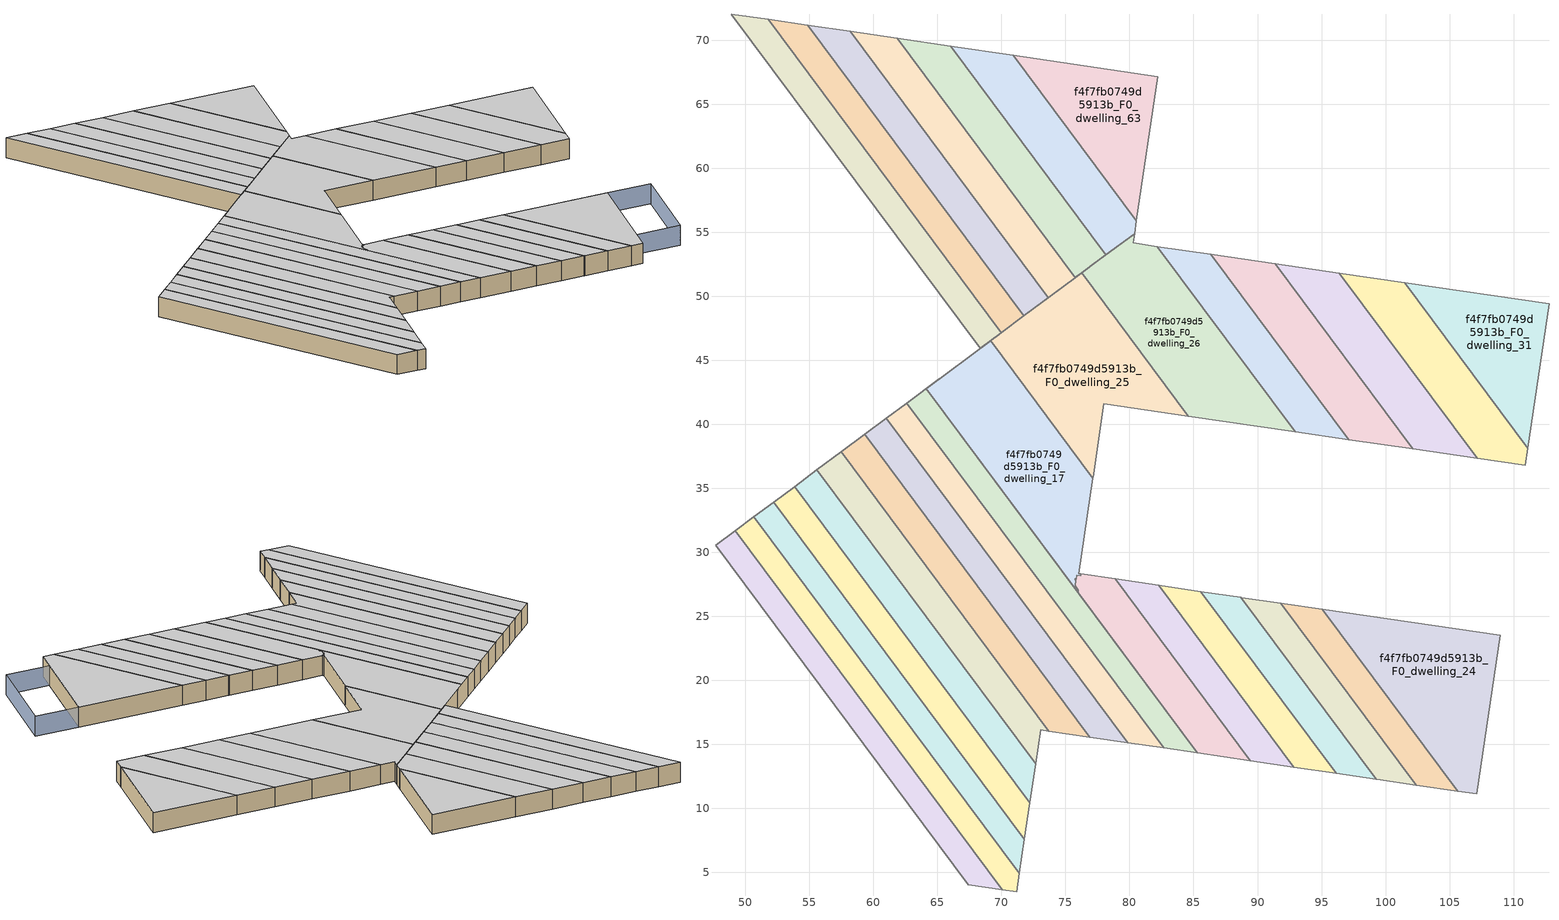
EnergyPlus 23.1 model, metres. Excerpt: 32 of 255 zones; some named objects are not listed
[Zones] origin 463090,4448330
f4f7fb0749d5913b_F0_dwelling_10
 floor ground (EU_floor_Construction): 53.84,35.13 72.22,10.44 71.79,7.59 52.21,33.91 z0
 wall to f4f7fb0749d5913b_F0_dwelling_11 (EU_wall_Construction): 72.22,10.44 53.84,35.13 z0:3
 wall adiabatic (EU_wall_Construction): 71.79,7.59 72.22,10.44 / 53.84,35.13 52.21,33.91 z0:3
 wall to f4f7fb0749d5913b_F0_dwelling_9 (EU_wall_Construction): 52.21,33.91 71.79,7.59 z0:3
 ceiling to f4f7fb0749d5913b_F1_dwelling_10 (EU_floor_Construction): 71.79,7.59 72.22,10.44 53.84,35.13 52.21,33.91 z3
f4f7fb0749d5913b_F0_dwelling_11
 floor ground (EU_floor_Construction): 55.59,36.43 72.66,13.49 72.22,10.44 53.84,35.13 z0
 wall to f4f7fb0749d5913b_F0_dwelling_12 (EU_wall_Construction): 72.66,13.49 55.59,36.43 z0:3
 wall adiabatic (EU_wall_Construction): 72.22,10.44 72.66,13.49 / 55.59,36.43 53.84,35.13 z0:3
 ceiling to f4f7fb0749d5913b_F1_dwelling_11 (EU_floor_Construction): 72.22,10.44 72.66,13.49 55.59,36.43 53.84,35.13 z3
f4f7fb0749d5913b_F0_dwelling_12
 floor ground (EU_floor_Construction): 57.48,37.84 73.71,16.02 73.05,16.12 72.66,13.49 55.59,36.43 z0
 wall adiabatic (EU_wall_Construction): 57.48,37.84 55.59,36.43 / 72.66,13.49 73.05,16.12 73.71,16.02 z0:3
 wall to f4f7fb0749d5913b_F0_dwelling_13 (EU_wall_Construction): 73.71,16.02 57.48,37.84 z0:3
 ceiling to f4f7fb0749d5913b_F1_dwelling_12 (EU_floor_Construction): 72.66,13.49 73.05,16.12 73.71,16.02 57.48,37.84 55.59,36.43 z3
f4f7fb0749d5913b_F0_dwelling_13
 floor ground (EU_floor_Construction): 59.31,39.2 76.91,15.55 73.71,16.02 57.48,37.84 z0
 wall to f4f7fb0749d5913b_F0_dwelling_14 (EU_wall_Construction): 76.91,15.55 59.31,39.2 z0:3
 wall adiabatic (EU_wall_Construction): 73.71,16.02 76.91,15.55 / 59.31,39.2 57.48,37.84 z0:3
 ceiling to f4f7fb0749d5913b_F1_dwelling_13 (EU_floor_Construction): 76.91,15.55 59.31,39.2 57.48,37.84 73.71,16.02 z3
f4f7fb0749d5913b_F0_dwelling_14
 floor ground (EU_floor_Construction): 61.01,40.47 79.88,15.12 76.91,15.55 59.31,39.2 z0
 wall to f4f7fb0749d5913b_F0_dwelling_15 (EU_wall_Construction): 79.88,15.12 61.01,40.47 z0:3
 wall adiabatic (EU_wall_Construction): 76.91,15.55 79.88,15.12 / 61.01,40.47 59.31,39.2 z0:3
 ceiling to f4f7fb0749d5913b_F1_dwelling_14 (EU_floor_Construction): 79.88,15.12 61.01,40.47 59.31,39.2 76.91,15.55 z3
f4f7fb0749d5913b_F0_dwelling_15
 floor ground (EU_floor_Construction): 62.61,41.65 82.66,14.71 79.88,15.12 61.01,40.47 z0
 wall to f4f7fb0749d5913b_F0_dwelling_16 (EU_wall_Construction): 82.66,14.71 62.61,41.65 z0:3
 wall adiabatic (EU_wall_Construction): 79.88,15.12 82.66,14.71 / 62.61,41.65 61.01,40.47 z0:3
 ceiling to f4f7fb0749d5913b_F1_dwelling_15 (EU_floor_Construction): 82.66,14.71 62.61,41.65 61.01,40.47 79.88,15.12 z3
f4f7fb0749d5913b_F0_dwelling_16
 floor ground (EU_floor_Construction): 65.14,43.54 64.11,42.77 85.28,14.33 82.66,14.71 62.61,41.65 z0
 wall adiabatic (EU_wall_Construction): 82.66,14.71 85.28,14.33 64.11,42.77 65.14,43.54 62.61,41.65 z0:3
 ceiling to f4f7fb0749d5913b_F1_dwelling_16 (EU_floor_Construction): 85.28,14.33 64.11,42.77 65.14,43.54 62.61,41.65 82.66,14.71 z3
f4f7fb0749d5913b_F0_dwelling_17
 floor ground (EU_floor_Construction): 69.15,46.53 77.15,35.79 76.05,28.33 76.2,28.3 76.18,28.16 75.88,28.2 75.84,27.9 75.73,27.92 75.82,27.8 75.76,27.38 76.01,27.04 75.98,26.83 64.11,42.77 z0
 wall to f4f7fb0749d5913b_F0_dwelling_25 (EU_wall_Construction): 77.15,35.79 69.15,46.53 z0:3
 wall adiabatic (EU_wall_Construction): 76.2,28.3 76.05,28.33 77.15,35.79 / 75.76,27.38 75.82,27.8 75.73,27.92 / 69.15,46.53 64.11,42.77 75.98,26.83 z0:3
 wall to f4f7fb0749d5913b_F0_dwelling_18 (EU_wall_Construction): 75.73,27.92 75.84,27.9 75.88,28.2 76.18,28.16 76.2,28.3 / 75.98,26.83 76.01,27.04 75.76,27.38 z0:3
 ceiling to f4f7fb0749d5913b_F1_dwelling_17 (EU_floor_Construction): 76.01,27.04 75.76,27.38 75.82,27.8 75.73,27.92 75.84,27.9 75.88,28.2 76.18,28.16 76.2,28.3 76.05,28.33 77.15,35.79 69.15,46.53 64.11,42.77 75.98,26.83 z3
f4f7fb0749d5913b_F0_dwelling_18
 floor ground (EU_floor_Construction): 78.88,27.91 89.44,13.72 85.28,14.33 75.98,26.83 76.01,27.04 75.76,27.38 75.82,27.79 75.73,27.92 75.84,27.9 75.88,28.2 76.18,28.16 76.2,28.3 z0
 wall adiabatic (EU_wall_Construction): 75.98,26.83 85.28,14.33 89.44,13.72 / 75.73,27.92 75.82,27.79 75.76,27.38 / 78.88,27.91 76.2,28.3 z0:3
 wall to f4f7fb0749d5913b_F0_dwelling_19 (EU_wall_Construction): 89.44,13.72 78.88,27.91 z0:3
 ceiling to f4f7fb0749d5913b_F1_dwelling_18 (EU_floor_Construction): 89.44,13.72 78.88,27.91 76.2,28.3 76.18,28.16 75.88,28.2 75.84,27.9 75.73,27.92 75.82,27.79 75.76,27.38 76.01,27.04 75.98,26.83 85.28,14.33 z3
f4f7fb0749d5913b_F0_dwelling_19
 floor ground (EU_floor_Construction): 82.28,27.41 92.84,13.22 89.44,13.72 78.88,27.91 z0
 wall adiabatic (EU_wall_Construction): 82.28,27.41 78.88,27.91 / 89.44,13.72 92.84,13.22 z0:3
 wall to f4f7fb0749d5913b_F0_dwelling_20 (EU_wall_Construction): 92.84,13.22 82.28,27.41 z0:3
 ceiling to f4f7fb0749d5913b_F1_dwelling_19 (EU_floor_Construction): 92.84,13.22 82.28,27.41 78.88,27.91 89.44,13.72 z3
f4f7fb0749d5913b_F0_dwelling_20
 floor ground (EU_floor_Construction): 85.58,26.93 96.15,12.74 92.84,13.22 82.28,27.41 z0
 wall adiabatic (EU_wall_Construction): 85.58,26.93 82.28,27.41 / 92.84,13.22 96.15,12.74 z0:3
 wall to f4f7fb0749d5913b_F0_dwelling_21 (EU_wall_Construction): 96.15,12.74 85.58,26.93 z0:3
 ceiling to f4f7fb0749d5913b_F1_dwelling_20 (EU_floor_Construction): 96.15,12.74 85.58,26.93 82.28,27.41 92.84,13.22 z3
f4f7fb0749d5913b_F0_dwelling_21
 floor ground (EU_floor_Construction): 88.69,26.47 99.26,12.28 96.15,12.74 85.58,26.93 z0
 wall adiabatic (EU_wall_Construction): 88.69,26.47 85.58,26.93 / 96.15,12.74 99.26,12.28 z0:3
 wall to f4f7fb0749d5913b_F0_dwelling_22 (EU_wall_Construction): 99.26,12.28 88.69,26.47 z0:3
 ceiling to f4f7fb0749d5913b_F1_dwelling_21 (EU_floor_Construction): 99.26,12.28 88.69,26.47 85.58,26.93 96.15,12.74 z3
f4f7fb0749d5913b_F0_dwelling_22
 floor ground (EU_floor_Construction): 91.82,26.02 102.38,11.82 99.33,12.27 99.26,12.28 88.69,26.47 88.76,26.46 z0
 wall adiabatic (EU_wall_Construction): 91.82,26.02 88.76,26.46 88.69,26.47 / 99.26,12.28 99.33,12.27 102.38,11.82 z0:3
 wall to f4f7fb0749d5913b_F0_dwelling_23 (EU_wall_Construction): 102.38,11.82 91.82,26.02 z0:3
 ceiling to f4f7fb0749d5913b_F1_dwelling_22 (EU_floor_Construction): 102.38,11.82 91.82,26.02 88.76,26.46 88.69,26.47 99.26,12.28 99.33,12.27 z3
f4f7fb0749d5913b_F0_dwelling_23
 floor ground (EU_floor_Construction): 95.05,25.54 105.62,11.34 102.38,11.82 91.82,26.02 z0
 wall adiabatic (EU_wall_Construction): 95.05,25.54 91.82,26.02 / 102.38,11.82 105.62,11.34 z0:3
 wall to f4f7fb0749d5913b_F0_dwelling_24 (EU_wall_Construction): 105.62,11.34 95.05,25.54 z0:3
 ceiling to f4f7fb0749d5913b_F1_dwelling_23 (EU_floor_Construction): 105.62,11.34 95.05,25.54 91.82,26.02 102.38,11.82 z3
f4f7fb0749d5913b_F0_dwelling_24
 floor ground (EU_floor_Construction): 108.95,23.5 107.11,11.13 105.62,11.34 95.05,25.54 z0
 wall adiabatic (EU_wall_Construction): 105.62,11.34 107.11,11.13 108.95,23.5 95.05,25.54 z0:3
 ceiling to f4f7fb0749d5913b_F1_dwelling_24 (EU_floor_Construction): 107.11,11.13 108.95,23.5 95.05,25.54 105.62,11.34 z3
f4f7fb0749d5913b_F0_dwelling_25
 floor ground (EU_floor_Construction): 76.26,51.82 84.57,40.64 78,41.6 77.16,35.86 77.15,35.79 69.15,46.53 69.19,46.56 69.79,47 69.98,47.15 71.75,48.46 71.76,48.47 75.78,51.46 75.89,51.54 z0
 wall adiabatic (EU_wall_Construction): 69.98,47.15 69.79,47 69.19,46.56 69.15,46.53 / 76.26,51.82 75.89,51.54 75.78,51.46 71.76,48.47 71.75,48.46 / 77.15,35.79 77.16,35.86 78,41.6 84.57,40.64 z0:3
 wall to f4f7fb0749d5913b_F0_dwelling_58 (EU_wall_Construction): 71.75,48.46 69.98,47.15 z0:3
 wall to f4f7fb0749d5913b_F0_dwelling_26 (EU_wall_Construction): 84.57,40.64 76.26,51.82 z0:3
 ceiling to f4f7fb0749d5913b_F1_dwelling_25 (EU_floor_Construction): 84.57,40.64 76.26,51.82 75.89,51.54 75.78,51.46 71.76,48.47 71.75,48.46 69.98,47.15 69.79,47 69.19,46.56 69.15,46.53 77.15,35.79 77.16,35.86 78,41.6 z3
f4f7fb0749d5913b_F0_dwelling_26
 floor ground (EU_floor_Construction): 82.18,53.88 92.95,39.41 84.57,40.64 76.26,51.82 77.42,52.68 77.54,52.77 80.4,54.89 80.29,54.16 z0
 wall adiabatic (EU_wall_Construction): 82.18,53.88 80.29,54.16 80.4,54.89 77.54,52.77 77.42,52.68 76.26,51.82 / 84.57,40.64 92.95,39.41 z0:3
 wall to f4f7fb0749d5913b_F0_dwelling_27 (EU_wall_Construction): 92.95,39.41 82.18,53.88 z0:3
 ceiling to f4f7fb0749d5913b_F1_dwelling_26 (EU_floor_Construction): 92.95,39.41 82.18,53.88 80.29,54.16 80.4,54.89 77.54,52.77 77.42,52.68 76.26,51.82 84.57,40.64 z3
f4f7fb0749d5913b_F0_dwelling_27
 floor ground (EU_floor_Construction): 86.36,53.27 97.12,38.8 92.95,39.41 82.18,53.88 z0
 wall adiabatic (EU_wall_Construction): 86.36,53.27 82.18,53.88 / 92.95,39.41 97.12,38.8 z0:3
 wall to f4f7fb0749d5913b_F0_dwelling_28 (EU_wall_Construction): 97.12,38.8 86.36,53.27 z0:3
 ceiling to f4f7fb0749d5913b_F1_dwelling_27 (EU_floor_Construction): 97.12,38.8 86.36,53.27 82.18,53.88 92.95,39.41 z3
f4f7fb0749d5913b_F0_dwelling_28
 floor ground (EU_floor_Construction): 91.38,52.53 102.14,38.07 97.12,38.8 86.36,53.27 z0
 wall adiabatic (EU_wall_Construction): 91.38,52.53 86.36,53.27 / 97.12,38.8 102.14,38.07 z0:3
 wall to f4f7fb0749d5913b_F0_dwelling_29 (EU_wall_Construction): 102.14,38.07 91.38,52.53 z0:3
 ceiling to f4f7fb0749d5913b_F1_dwelling_28 (EU_floor_Construction): 102.14,38.07 91.38,52.53 86.36,53.27 97.12,38.8 z3
f4f7fb0749d5913b_F0_dwelling_29
 floor ground (EU_floor_Construction): 96.4,51.79 107.17,37.33 102.14,38.07 91.38,52.53 z0
 wall adiabatic (EU_wall_Construction): 96.4,51.79 91.38,52.53 / 102.14,38.07 107.17,37.33 z0:3
 wall to f4f7fb0749d5913b_F0_dwelling_30 (EU_wall_Construction): 107.17,37.33 96.4,51.79 z0:3
 ceiling to f4f7fb0749d5913b_F1_dwelling_29 (EU_floor_Construction): 107.17,37.33 96.4,51.79 91.38,52.53 102.14,38.07 z3
f4f7fb0749d5913b_F0_dwelling_30
 floor ground (EU_floor_Construction): 101.5,51.04 111.11,38.14 110.91,36.78 107.17,37.33 96.4,51.79 z0
 wall adiabatic (EU_wall_Construction): 107.17,37.33 110.91,36.78 111.11,38.14 101.5,51.04 96.4,51.79 z0:3
 ceiling to f4f7fb0749d5913b_F1_dwelling_30 (EU_floor_Construction): 110.91,36.78 111.11,38.14 101.5,51.04 96.4,51.79 107.17,37.33 z3
f4f7fb0749d5913b_F0_dwelling_31
 floor ground (EU_floor_Construction): 112.77,49.39 111.11,38.14 101.5,51.04 z0
 wall adiabatic (EU_wall_Construction): 112.77,49.39 101.5,51.04 111.11,38.14 112.77,49.39 z0:3
 ceiling to f4f7fb0749d5913b_F1_dwelling_31 (EU_floor_Construction): 111.11,38.14 112.77,49.39 101.5,51.04 z3
f4f7fb0749d5913b_F0_dwelling_57
 floor ground (EU_floor_Construction): 51.77,71.62 69.98,47.15 68.34,45.92 48.9,72.04 z0
 wall to f4f7fb0749d5913b_F0_dwelling_56 (EU_wall_Construction): 48.9,72.04 68.34,45.92 z0:3
 wall adiabatic (EU_wall_Construction): 51.77,71.62 48.9,72.04 / 68.34,45.92 69.98,47.15 z0:3
 wall to f4f7fb0749d5913b_F0_dwelling_58 (EU_wall_Construction): 69.98,47.15 51.77,71.62 z0:3
 ceiling to f4f7fb0749d5913b_F1_dwelling_57 (EU_floor_Construction): 69.98,47.15 51.77,71.62 48.9,72.04 68.34,45.92 z3
f4f7fb0749d5913b_F0_dwelling_58
 floor ground (EU_floor_Construction): 54.85,71.17 71.75,48.46 69.98,47.15 51.77,71.62 z0
 wall adiabatic (EU_wall_Construction): 54.85,71.17 51.77,71.62 z0:3
 wall to f4f7fb0749d5913b_F0_dwelling_59 (EU_wall_Construction): 71.75,48.46 54.85,71.17 z0:3
 ceiling to f4f7fb0749d5913b_F1_dwelling_58 (EU_floor_Construction): 71.75,48.46 54.85,71.17 51.77,71.62 69.98,47.15 z3
f4f7fb0749d5913b_F0_dwelling_59
 floor ground (EU_floor_Construction): 58.2,70.68 73.67,49.89 71.75,48.46 54.85,71.17 z0
 wall adiabatic (EU_wall_Construction): 58.2,70.68 54.85,71.17 / 71.75,48.46 73.67,49.89 z0:3
 wall to f4f7fb0749d5913b_F0_dwelling_60 (EU_wall_Construction): 73.67,49.89 58.2,70.68 z0:3
 ceiling to f4f7fb0749d5913b_F1_dwelling_59 (EU_floor_Construction): 73.67,49.89 58.2,70.68 54.85,71.17 71.75,48.46 z3
f4f7fb0749d5913b_F0_dwelling_60
 floor ground (EU_floor_Construction): 61.88,70.14 75.78,51.46 73.67,49.89 58.2,70.68 z0
 wall adiabatic (EU_wall_Construction): 61.88,70.14 58.2,70.68 / 73.67,49.89 75.78,51.46 z0:3
 wall to f4f7fb0749d5913b_F0_dwelling_61 (EU_wall_Construction): 75.78,51.46 61.88,70.14 z0:3
 ceiling to f4f7fb0749d5913b_F1_dwelling_60 (EU_floor_Construction): 75.78,51.46 61.88,70.14 58.2,70.68 73.67,49.89 z3
f4f7fb0749d5913b_F0_dwelling_61
 floor ground (EU_floor_Construction): 66.04,69.53 78.16,53.23 75.78,51.46 61.88,70.14 z0
 wall adiabatic (EU_wall_Construction): 66.04,69.53 61.88,70.14 / 75.78,51.46 78.16,53.23 z0:3
 wall to f4f7fb0749d5913b_F0_dwelling_62 (EU_wall_Construction): 78.16,53.23 66.04,69.53 z0:3
 ceiling to f4f7fb0749d5913b_F1_dwelling_61 (EU_floor_Construction): 78.16,53.23 66.04,69.53 61.88,70.14 75.78,51.46 z3
f4f7fb0749d5913b_F0_dwelling_62
 floor ground (EU_floor_Construction): 70.94,68.81 80.54,55.9 80.4,54.89 78.16,53.23 66.04,69.53 z0
 wall adiabatic (EU_wall_Construction): 78.16,53.23 80.4,54.89 80.54,55.9 / 70.94,68.81 66.04,69.53 z0:3
 wall to f4f7fb0749d5913b_F0_dwelling_63 (EU_wall_Construction): 80.54,55.9 70.94,68.81 z0:3
 ceiling to f4f7fb0749d5913b_F1_dwelling_62 (EU_floor_Construction): 80.4,54.89 80.54,55.9 70.94,68.81 66.04,69.53 78.16,53.23 z3
f4f7fb0749d5913b_F0_dwelling_63
 floor ground (EU_floor_Construction): 82.21,67.16 80.54,55.9 70.94,68.81 z0
 wall adiabatic (EU_wall_Construction): 80.54,55.9 82.21,67.16 70.94,68.81 z0:3
 ceiling to f4f7fb0749d5913b_F1_dwelling_63 (EU_floor_Construction): 80.54,55.9 82.21,67.16 70.94,68.81 z3
f4f7fb0749d5913b_F0_dwelling_7
 floor ground (EU_floor_Construction): 49.19,31.67 70.07,3.63 67.4,4.02 47.67,30.54 z0
 wall to f4f7fb0749d5913b_F0_dwelling_8 (EU_wall_Construction): 70.07,3.63 49.19,31.67 z0:3
 wall adiabatic (EU_wall_Construction): 67.4,4.02 70.07,3.63 / 49.19,31.67 47.67,30.54 z0:3
 wall to f4f7fb0749d5913b_F0_dwelling_6 (EU_wall_Construction): 47.67,30.54 67.4,4.02 z0:3
 ceiling to f4f7fb0749d5913b_F1_dwelling_7 (EU_floor_Construction): 70.07,3.63 49.19,31.67 47.67,30.54 67.4,4.02 z3
f4f7fb0749d5913b_F0_dwelling_8
 floor ground (EU_floor_Construction): 50.67,32.77 71.4,4.91 71.19,3.46 70.07,3.63 49.19,31.67 z0
 wall adiabatic (EU_wall_Construction): 50.67,32.77 49.19,31.67 / 70.07,3.63 71.19,3.46 71.4,4.91 z0:3
 wall to f4f7fb0749d5913b_F0_dwelling_9 (EU_wall_Construction): 71.4,4.91 50.67,32.77 z0:3
 ceiling to f4f7fb0749d5913b_F1_dwelling_8 (EU_floor_Construction): 71.19,3.46 71.4,4.91 50.67,32.77 49.19,31.67 70.07,3.63 z3
f4f7fb0749d5913b_F0_dwelling_9
 floor ground (EU_floor_Construction): 52.21,33.91 71.79,7.59 71.4,4.91 50.67,32.77 z0
 wall adiabatic (EU_wall_Construction): 71.4,4.91 71.79,7.59 / 52.21,33.91 50.67,32.77 z0:3
 ceiling to f4f7fb0749d5913b_F1_dwelling_9 (EU_floor_Construction): 71.4,4.91 71.79,7.59 52.21,33.91 50.67,32.77 z3
shading: 113.28,12.45 107.42,13.32 / 107.42,13.32 108.95,23.5 / 108.95,23.5 114.8,22.63 / 114.8,22.63 113.28,12.45 z0:3
[Building]
EU S2 Campaign: North Axis=0; Terrain=City; Solar Distribution=FullExterior
[Site:Location]
Yerevan-Zvartnots.Intl.AP: Latitude=40.15; Longitude=44.383; Time Zone=4; Elevation=854
[SizingPeriod:WeatherFileDays]
AnnualSizingPeriod: Begin Month=1; Begin Day of Month=1; End Month=12; End Day of Month=31; Day of Week for Start Day=Monday; Use Weather File Daylight Saving Period=No; Use Weather File Rain and Snow Indicators=No
[MATERIAL]
EU_InternalMass_Material: Roughness=MediumRough; Thickness=0.1; Conductivity=1; Density=1800; Specific Heat=900; Thermal Absorptance=0.9; Solar Absorptance=0.7; Visible Absorptance=0.7
[MATERIAL:NOMASS] Roughness=MediumRough; Thermal Absorptance=0.9; Solar Absorptance=0.7; Visible Absorptance=0.7
Name | Thermal Resistance
EU_wall_NoMass | 1.08488
EU_floor_NoMass | 0.493739
[CONSTRUCTION]
EU_wall_Construction: EU_wall_NoMass
EU_floor_Construction: EU_floor_NoMass
EU_InternalMass_Construction: EU_InternalMass_Material
[ZONE] Type=1; Multiplier=1; Ceiling Height=autocalculate; Floor Area=autocalculate; Part of Total Floor Area=Yes
Name | Volume
f4f7fb0749d5913b_F0_dwelling_10 | 194.274
f4f7fb0749d5913b_F0_dwelling_11 | 194.336
f4f7fb0749d5913b_F0_dwelling_12 | 194.263
f4f7fb0749d5913b_F0_dwelling_13 | 194.268
f4f7fb0749d5913b_F0_dwelling_14 | 194.368
f4f7fb0749d5913b_F0_dwelling_15 | 194.246
f4f7fb0749d5913b_F0_dwelling_16 | 194.322
f4f7fb0749d5913b_F0_dwelling_17 | 311.387
f4f7fb0749d5913b_F0_dwelling_18 | 155.235
f4f7fb0749d5913b_F0_dwelling_19 | 129.015
f4f7fb0749d5913b_F0_dwelling_20 | 125.403
f4f7fb0749d5913b_F0_dwelling_21 | 118.06
f4f7fb0749d5913b_F0_dwelling_22 | 118.56
f4f7fb0749d5913b_F0_dwelling_23 | 122.822
f4f7fb0749d5913b_F0_dwelling_24 | 291.869
f4f7fb0749d5913b_F0_dwelling_25 | 304.346
f4f7fb0749d5913b_F0_dwelling_26 | 299.48
f4f7fb0749d5913b_F0_dwelling_27 | 161.321
f4f7fb0749d5913b_F0_dwelling_28 | 193.961
f4f7fb0749d5913b_F0_dwelling_29 | 194.243
f4f7fb0749d5913b_F0_dwelling_30 | 194.324
f4f7fb0749d5913b_F0_dwelling_31 | 194.29
f4f7fb0749d5913b_F0_dwelling_57 | 194.307
f4f7fb0749d5913b_F0_dwelling_58 | 194.298
f4f7fb0749d5913b_F0_dwelling_59 | 194.244
f4f7fb0749d5913b_F0_dwelling_60 | 194.293
f4f7fb0749d5913b_F0_dwelling_61 | 194.303
f4f7fb0749d5913b_F0_dwelling_62 | 194.331
f4f7fb0749d5913b_F0_dwelling_63 | 194.28
f4f7fb0749d5913b_F0_dwelling_7 | 194.284
f4f7fb0749d5913b_F0_dwelling_8 | 194.315
f4f7fb0749d5913b_F0_dwelling_9 | 194.301
[INTERNALMASS] Construction=EU_InternalMass_Construction
Name | Zone or ZoneList | Surface Area
f4f7fb0749d5913b_F0_dwelling_7_EU_InternalMass | f4f7fb0749d5913b_F0_dwelling_7 | 64.7614
f4f7fb0749d5913b_F0_dwelling_8_EU_InternalMass | f4f7fb0749d5913b_F0_dwelling_8 | 64.7715
f4f7fb0749d5913b_F0_dwelling_9_EU_InternalMass | f4f7fb0749d5913b_F0_dwelling_9 | 64.767
f4f7fb0749d5913b_F0_dwelling_10_EU_InternalMass | f4f7fb0749d5913b_F0_dwelling_10 | 64.7581
f4f7fb0749d5913b_F0_dwelling_11_EU_InternalMass | f4f7fb0749d5913b_F0_dwelling_11 | 64.7788
f4f7fb0749d5913b_F0_dwelling_12_EU_InternalMass | f4f7fb0749d5913b_F0_dwelling_12 | 64.7541
f4f7fb0749d5913b_F0_dwelling_13_EU_InternalMass | f4f7fb0749d5913b_F0_dwelling_13 | 64.7559
f4f7fb0749d5913b_F0_dwelling_14_EU_InternalMass | f4f7fb0749d5913b_F0_dwelling_14 | 64.7895
f4f7fb0749d5913b_F0_dwelling_15_EU_InternalMass | f4f7fb0749d5913b_F0_dwelling_15 | 64.7487
f4f7fb0749d5913b_F0_dwelling_16_EU_InternalMass | f4f7fb0749d5913b_F0_dwelling_16 | 64.7751
f4f7fb0749d5913b_F0_dwelling_17_EU_InternalMass | f4f7fb0749d5913b_F0_dwelling_17 | 103.804
f4f7fb0749d5913b_F0_dwelling_18_EU_InternalMass | f4f7fb0749d5913b_F0_dwelling_18 | 51.749
f4f7fb0749d5913b_F0_dwelling_19_EU_InternalMass | f4f7fb0749d5913b_F0_dwelling_19 | 43.0078
f4f7fb0749d5913b_F0_dwelling_20_EU_InternalMass | f4f7fb0749d5913b_F0_dwelling_20 | 41.7954
f4f7fb0749d5913b_F0_dwelling_21_EU_InternalMass | f4f7fb0749d5913b_F0_dwelling_21 | 39.3567
f4f7fb0749d5913b_F0_dwelling_22_EU_InternalMass | f4f7fb0749d5913b_F0_dwelling_22 | 39.516
f4f7fb0749d5913b_F0_dwelling_23_EU_InternalMass | f4f7fb0749d5913b_F0_dwelling_23 | 40.9417
f4f7fb0749d5913b_F0_dwelling_24_EU_InternalMass | f4f7fb0749d5913b_F0_dwelling_24 | 97.2859
f4f7fb0749d5913b_F0_dwelling_25_EU_InternalMass | f4f7fb0749d5913b_F0_dwelling_25 | 101.443
f4f7fb0749d5913b_F0_dwelling_26_EU_InternalMass | f4f7fb0749d5913b_F0_dwelling_26 | 99.8286
f4f7fb0749d5913b_F0_dwelling_27_EU_InternalMass | f4f7fb0749d5913b_F0_dwelling_27 | 53.7737
f4f7fb0749d5913b_F0_dwelling_28_EU_InternalMass | f4f7fb0749d5913b_F0_dwelling_28 | 64.6536
f4f7fb0749d5913b_F0_dwelling_29_EU_InternalMass | f4f7fb0749d5913b_F0_dwelling_29 | 64.7475
f4f7fb0749d5913b_F0_dwelling_30_EU_InternalMass | f4f7fb0749d5913b_F0_dwelling_30 | 64.7748
f4f7fb0749d5913b_F0_dwelling_31_EU_InternalMass | f4f7fb0749d5913b_F0_dwelling_31 | 64.7633
f4f7fb0749d5913b_F0_dwelling_57_EU_InternalMass | f4f7fb0749d5913b_F0_dwelling_57 | 64.7691
f4f7fb0749d5913b_F0_dwelling_58_EU_InternalMass | f4f7fb0749d5913b_F0_dwelling_58 | 64.7659
f4f7fb0749d5913b_F0_dwelling_59_EU_InternalMass | f4f7fb0749d5913b_F0_dwelling_59 | 64.7479
f4f7fb0749d5913b_F0_dwelling_60_EU_InternalMass | f4f7fb0749d5913b_F0_dwelling_60 | 64.7647
f4f7fb0749d5913b_F0_dwelling_61_EU_InternalMass | f4f7fb0749d5913b_F0_dwelling_61 | 64.7676
f4f7fb0749d5913b_F0_dwelling_62_EU_InternalMass | f4f7fb0749d5913b_F0_dwelling_62 | 64.7771
f4f7fb0749d5913b_F0_dwelling_63_EU_InternalMass | f4f7fb0749d5913b_F0_dwelling_63 | 64.7601
[OTHEREQUIPMENT] Fuel Type=Electricity; Design Level Calculation Method=Watts/Area; Power per Zone Floor Area=1; Fraction Latent=0; Fraction Radiant=0; Fraction Lost=0; Carbon Dioxide Generation Rate=0; EndUse Subcategory=EU_Step8_InternalGains
Name | Zone or ZoneList or Space or SpaceList | Schedule
EU_Step8_InternalGain_f4f7fb0749d5913b_F0_dwelling_7_f000 | f4f7fb0749d5913b_F0_dwelling_7 | EU_Step8_GainSchedule_f4f7fb0749d5913b_F0_dwelling_7_f000
EU_Step8_InternalGain_f4f7fb0749d5913b_F0_dwelling_8_f000 | f4f7fb0749d5913b_F0_dwelling_8 | EU_Step8_GainSchedule_f4f7fb0749d5913b_F0_dwelling_8_f000
EU_Step8_InternalGain_f4f7fb0749d5913b_F0_dwelling_9_f000 | f4f7fb0749d5913b_F0_dwelling_9 | EU_Step8_GainSchedule_f4f7fb0749d5913b_F0_dwelling_9_f000
EU_Step8_InternalGain_f4f7fb0749d5913b_F0_dwelling_10_f000 | f4f7fb0749d5913b_F0_dwelling_10 | EU_Step8_GainSchedule_f4f7fb0749d5913b_F0_dwelling_10_f000
EU_Step8_InternalGain_f4f7fb0749d5913b_F0_dwelling_11_f000 | f4f7fb0749d5913b_F0_dwelling_11 | EU_Step8_GainSchedule_f4f7fb0749d5913b_F0_dwelling_11_f000
EU_Step8_InternalGain_f4f7fb0749d5913b_F0_dwelling_12_f000 | f4f7fb0749d5913b_F0_dwelling_12 | EU_Step8_GainSchedule_f4f7fb0749d5913b_F0_dwelling_12_f000
EU_Step8_InternalGain_f4f7fb0749d5913b_F0_dwelling_13_f000 | f4f7fb0749d5913b_F0_dwelling_13 | EU_Step8_GainSchedule_f4f7fb0749d5913b_F0_dwelling_13_f000
EU_Step8_InternalGain_f4f7fb0749d5913b_F0_dwelling_14_f000 | f4f7fb0749d5913b_F0_dwelling_14 | EU_Step8_GainSchedule_f4f7fb0749d5913b_F0_dwelling_14_f000
EU_Step8_InternalGain_f4f7fb0749d5913b_F0_dwelling_15_f000 | f4f7fb0749d5913b_F0_dwelling_15 | EU_Step8_GainSchedule_f4f7fb0749d5913b_F0_dwelling_15_f000
EU_Step8_InternalGain_f4f7fb0749d5913b_F0_dwelling_16_f000 | f4f7fb0749d5913b_F0_dwelling_16 | EU_Step8_GainSchedule_f4f7fb0749d5913b_F0_dwelling_16_f000
EU_Step8_InternalGain_f4f7fb0749d5913b_F0_dwelling_17_f000 | f4f7fb0749d5913b_F0_dwelling_17 | EU_Step8_GainSchedule_f4f7fb0749d5913b_F0_dwelling_17_f000
EU_Step8_InternalGain_f4f7fb0749d5913b_F0_dwelling_18_f000 | f4f7fb0749d5913b_F0_dwelling_18 | EU_Step8_GainSchedule_f4f7fb0749d5913b_F0_dwelling_18_f000
EU_Step8_InternalGain_f4f7fb0749d5913b_F0_dwelling_19_f000 | f4f7fb0749d5913b_F0_dwelling_19 | EU_Step8_GainSchedule_f4f7fb0749d5913b_F0_dwelling_19_f000
EU_Step8_InternalGain_f4f7fb0749d5913b_F0_dwelling_20_f000 | f4f7fb0749d5913b_F0_dwelling_20 | EU_Step8_GainSchedule_f4f7fb0749d5913b_F0_dwelling_20_f000
EU_Step8_InternalGain_f4f7fb0749d5913b_F0_dwelling_21_f000 | f4f7fb0749d5913b_F0_dwelling_21 | EU_Step8_GainSchedule_f4f7fb0749d5913b_F0_dwelling_21_f000
EU_Step8_InternalGain_f4f7fb0749d5913b_F0_dwelling_22_f000 | f4f7fb0749d5913b_F0_dwelling_22 | EU_Step8_GainSchedule_f4f7fb0749d5913b_F0_dwelling_22_f000
EU_Step8_InternalGain_f4f7fb0749d5913b_F0_dwelling_23_f000 | f4f7fb0749d5913b_F0_dwelling_23 | EU_Step8_GainSchedule_f4f7fb0749d5913b_F0_dwelling_23_f000
EU_Step8_InternalGain_f4f7fb0749d5913b_F0_dwelling_24_f000 | f4f7fb0749d5913b_F0_dwelling_24 | EU_Step8_GainSchedule_f4f7fb0749d5913b_F0_dwelling_24_f000
EU_Step8_InternalGain_f4f7fb0749d5913b_F0_dwelling_25_f000 | f4f7fb0749d5913b_F0_dwelling_25 | EU_Step8_GainSchedule_f4f7fb0749d5913b_F0_dwelling_25_f000
EU_Step8_InternalGain_f4f7fb0749d5913b_F0_dwelling_26_f000 | f4f7fb0749d5913b_F0_dwelling_26 | EU_Step8_GainSchedule_f4f7fb0749d5913b_F0_dwelling_26_f000
EU_Step8_InternalGain_f4f7fb0749d5913b_F0_dwelling_27_f000 | f4f7fb0749d5913b_F0_dwelling_27 | EU_Step8_GainSchedule_f4f7fb0749d5913b_F0_dwelling_27_f000
EU_Step8_InternalGain_f4f7fb0749d5913b_F0_dwelling_28_f000 | f4f7fb0749d5913b_F0_dwelling_28 | EU_Step8_GainSchedule_f4f7fb0749d5913b_F0_dwelling_28_f000
EU_Step8_InternalGain_f4f7fb0749d5913b_F0_dwelling_29_f000 | f4f7fb0749d5913b_F0_dwelling_29 | EU_Step8_GainSchedule_f4f7fb0749d5913b_F0_dwelling_29_f000
EU_Step8_InternalGain_f4f7fb0749d5913b_F0_dwelling_30_f000 | f4f7fb0749d5913b_F0_dwelling_30 | EU_Step8_GainSchedule_f4f7fb0749d5913b_F0_dwelling_30_f000
EU_Step8_InternalGain_f4f7fb0749d5913b_F0_dwelling_31_f000 | f4f7fb0749d5913b_F0_dwelling_31 | EU_Step8_GainSchedule_f4f7fb0749d5913b_F0_dwelling_31_f000
EU_Step8_InternalGain_f4f7fb0749d5913b_F0_dwelling_57_f000 | f4f7fb0749d5913b_F0_dwelling_57 | EU_Step8_GainSchedule_f4f7fb0749d5913b_F0_dwelling_57_f000
EU_Step8_InternalGain_f4f7fb0749d5913b_F0_dwelling_58_f000 | f4f7fb0749d5913b_F0_dwelling_58 | EU_Step8_GainSchedule_f4f7fb0749d5913b_F0_dwelling_58_f000
EU_Step8_InternalGain_f4f7fb0749d5913b_F0_dwelling_59_f000 | f4f7fb0749d5913b_F0_dwelling_59 | EU_Step8_GainSchedule_f4f7fb0749d5913b_F0_dwelling_59_f000
EU_Step8_InternalGain_f4f7fb0749d5913b_F0_dwelling_60_f000 | f4f7fb0749d5913b_F0_dwelling_60 | EU_Step8_GainSchedule_f4f7fb0749d5913b_F0_dwelling_60_f000
EU_Step8_InternalGain_f4f7fb0749d5913b_F0_dwelling_61_f000 | f4f7fb0749d5913b_F0_dwelling_61 | EU_Step8_GainSchedule_f4f7fb0749d5913b_F0_dwelling_61_f000
EU_Step8_InternalGain_f4f7fb0749d5913b_F0_dwelling_62_f000 | f4f7fb0749d5913b_F0_dwelling_62 | EU_Step8_GainSchedule_f4f7fb0749d5913b_F0_dwelling_62_f000
EU_Step8_InternalGain_f4f7fb0749d5913b_F0_dwelling_63_f000 | f4f7fb0749d5913b_F0_dwelling_63 | EU_Step8_GainSchedule_f4f7fb0749d5913b_F0_dwelling_63_f000
[ZONEVENTILATION:DESIGNFLOWRATE] Schedule=EU_AlwaysOn; Design Flow Rate Calculation Method=AirChanges/Hour; Air Changes per Hour=0.540096; Ventilation Type=Natural; Fan Pressure Rise=0; Fan Total Efficiency=1; Constant Term Coefficient=1; Temperature Term Coefficient=0; Velocity Term Coefficient=0; Velocity Squared Term Coefficient=0; Minimum Indoor Temperature=-100; Maximum Indoor Temperature=100; Delta Temperature=-100; Minimum Outdoor Temperature=-100; Maximum Outdoor Temperature=100; Maximum Wind Speed=40
Name | Zone or ZoneList or Space or SpaceList
EU_ConstantAir_f4f7fb0749d5913b_F0_dwelling_7 | f4f7fb0749d5913b_F0_dwelling_7
EU_ConstantAir_f4f7fb0749d5913b_F0_dwelling_8 | f4f7fb0749d5913b_F0_dwelling_8
EU_ConstantAir_f4f7fb0749d5913b_F0_dwelling_9 | f4f7fb0749d5913b_F0_dwelling_9
EU_ConstantAir_f4f7fb0749d5913b_F0_dwelling_10 | f4f7fb0749d5913b_F0_dwelling_10
EU_ConstantAir_f4f7fb0749d5913b_F0_dwelling_11 | f4f7fb0749d5913b_F0_dwelling_11
EU_ConstantAir_f4f7fb0749d5913b_F0_dwelling_12 | f4f7fb0749d5913b_F0_dwelling_12
EU_ConstantAir_f4f7fb0749d5913b_F0_dwelling_13 | f4f7fb0749d5913b_F0_dwelling_13
EU_ConstantAir_f4f7fb0749d5913b_F0_dwelling_14 | f4f7fb0749d5913b_F0_dwelling_14
EU_ConstantAir_f4f7fb0749d5913b_F0_dwelling_15 | f4f7fb0749d5913b_F0_dwelling_15
EU_ConstantAir_f4f7fb0749d5913b_F0_dwelling_16 | f4f7fb0749d5913b_F0_dwelling_16
EU_ConstantAir_f4f7fb0749d5913b_F0_dwelling_17 | f4f7fb0749d5913b_F0_dwelling_17
EU_ConstantAir_f4f7fb0749d5913b_F0_dwelling_18 | f4f7fb0749d5913b_F0_dwelling_18
EU_ConstantAir_f4f7fb0749d5913b_F0_dwelling_19 | f4f7fb0749d5913b_F0_dwelling_19
EU_ConstantAir_f4f7fb0749d5913b_F0_dwelling_20 | f4f7fb0749d5913b_F0_dwelling_20
EU_ConstantAir_f4f7fb0749d5913b_F0_dwelling_21 | f4f7fb0749d5913b_F0_dwelling_21
EU_ConstantAir_f4f7fb0749d5913b_F0_dwelling_22 | f4f7fb0749d5913b_F0_dwelling_22
EU_ConstantAir_f4f7fb0749d5913b_F0_dwelling_23 | f4f7fb0749d5913b_F0_dwelling_23
EU_ConstantAir_f4f7fb0749d5913b_F0_dwelling_24 | f4f7fb0749d5913b_F0_dwelling_24
EU_ConstantAir_f4f7fb0749d5913b_F0_dwelling_25 | f4f7fb0749d5913b_F0_dwelling_25
EU_ConstantAir_f4f7fb0749d5913b_F0_dwelling_26 | f4f7fb0749d5913b_F0_dwelling_26
EU_ConstantAir_f4f7fb0749d5913b_F0_dwelling_27 | f4f7fb0749d5913b_F0_dwelling_27
EU_ConstantAir_f4f7fb0749d5913b_F0_dwelling_28 | f4f7fb0749d5913b_F0_dwelling_28
EU_ConstantAir_f4f7fb0749d5913b_F0_dwelling_29 | f4f7fb0749d5913b_F0_dwelling_29
EU_ConstantAir_f4f7fb0749d5913b_F0_dwelling_30 | f4f7fb0749d5913b_F0_dwelling_30
EU_ConstantAir_f4f7fb0749d5913b_F0_dwelling_31 | f4f7fb0749d5913b_F0_dwelling_31
EU_ConstantAir_f4f7fb0749d5913b_F0_dwelling_57 | f4f7fb0749d5913b_F0_dwelling_57
EU_ConstantAir_f4f7fb0749d5913b_F0_dwelling_58 | f4f7fb0749d5913b_F0_dwelling_58
EU_ConstantAir_f4f7fb0749d5913b_F0_dwelling_59 | f4f7fb0749d5913b_F0_dwelling_59
EU_ConstantAir_f4f7fb0749d5913b_F0_dwelling_60 | f4f7fb0749d5913b_F0_dwelling_60
EU_ConstantAir_f4f7fb0749d5913b_F0_dwelling_61 | f4f7fb0749d5913b_F0_dwelling_61
EU_ConstantAir_f4f7fb0749d5913b_F0_dwelling_62 | f4f7fb0749d5913b_F0_dwelling_62
EU_ConstantAir_f4f7fb0749d5913b_F0_dwelling_63 | f4f7fb0749d5913b_F0_dwelling_63
[HVACTEMPLATE:THERMOSTAT] Constant Heating Setpoint=20; Constant Cooling Setpoint=50
EU_HeatOnly_f4f7fb0749d5913b_F1_dwelling_33; EU_HeatOnly_f4f7fb0749d5913b_F1_dwelling_34; EU_HeatOnly_f4f7fb0749d5913b_F1_dwelling_35; EU_HeatOnly_f4f7fb0749d5913b_F1_dwelling_36; EU_HeatOnly_f4f7fb0749d5913b_F1_dwelling_37; EU_HeatOnly_f4f7fb0749d5913b_F1_dwelling_38; EU_HeatOnly_f4f7fb0749d5913b_F1_dwelling_39; EU_HeatOnly_f4f7fb0749d5913b_F1_dwelling_40; EU_HeatOnly_f4f7fb0749d5913b_F1_dwelling_41; EU_HeatOnly_f4f7fb0749d5913b_F1_dwelling_42; EU_HeatOnly_f4f7fb0749d5913b_F1_dwelling_43; EU_HeatOnly_f4f7fb0749d5913b_F1_dwelling_44; EU_HeatOnly_f4f7fb0749d5913b_F1_dwelling_45; EU_HeatOnly_f4f7fb0749d5913b_F1_dwelling_46; EU_HeatOnly_f4f7fb0749d5913b_F1_dwelling_47; EU_HeatOnly_f4f7fb0749d5913b_F1_dwelling_48; EU_HeatOnly_f4f7fb0749d5913b_F1_dwelling_49; EU_HeatOnly_f4f7fb0749d5913b_F1_dwelling_50; EU_HeatOnly_f4f7fb0749d5913b_F1_dwelling_51; EU_HeatOnly_f4f7fb0749d5913b_F1_dwelling_52; EU_HeatOnly_f4f7fb0749d5913b_F1_dwelling_53; EU_HeatOnly_f4f7fb0749d5913b_F1_dwelling_54; EU_HeatOnly_f4f7fb0749d5913b_F1_dwelling_55; EU_HeatOnly_f4f7fb0749d5913b_F1_dwelling_56; EU_HeatOnly_f4f7fb0749d5913b_F1_dwelling_57; EU_HeatOnly_f4f7fb0749d5913b_F1_dwelling_58; EU_HeatOnly_f4f7fb0749d5913b_F1_dwelling_59; EU_HeatOnly_f4f7fb0749d5913b_F1_dwelling_60; EU_HeatOnly_f4f7fb0749d5913b_F1_dwelling_61; EU_HeatOnly_f4f7fb0749d5913b_F1_dwelling_62; EU_HeatOnly_f4f7fb0749d5913b_F1_dwelling_63; EU_HeatOnly_f4f7fb0749d5913b_F2_dwelling_0; EU_HeatOnly_f4f7fb0749d5913b_F2_dwelling_1; EU_HeatOnly_f4f7fb0749d5913b_F2_dwelling_2; EU_HeatOnly_f4f7fb0749d5913b_F2_dwelling_3; EU_HeatOnly_f4f7fb0749d5913b_F2_dwelling_4; EU_HeatOnly_f4f7fb0749d5913b_F2_dwelling_5; EU_HeatOnly_f4f7fb0749d5913b_F2_dwelling_6; EU_HeatOnly_f4f7fb0749d5913b_F2_dwelling_7; EU_HeatOnly_f4f7fb0749d5913b_F2_dwelling_8; EU_HeatOnly_f4f7fb0749d5913b_F2_dwelling_9; EU_HeatOnly_f4f7fb0749d5913b_F2_dwelling_10; EU_HeatOnly_f4f7fb0749d5913b_F2_dwelling_11; EU_HeatOnly_f4f7fb0749d5913b_F2_dwelling_12; EU_HeatOnly_f4f7fb0749d5913b_F2_dwelling_13; EU_HeatOnly_f4f7fb0749d5913b_F2_dwelling_14; EU_HeatOnly_f4f7fb0749d5913b_F2_dwelling_15; EU_HeatOnly_f4f7fb0749d5913b_F2_dwelling_16; EU_HeatOnly_f4f7fb0749d5913b_F2_dwelling_17; EU_HeatOnly_f4f7fb0749d5913b_F2_dwelling_18; EU_HeatOnly_f4f7fb0749d5913b_F2_dwelling_19; EU_HeatOnly_f4f7fb0749d5913b_F2_dwelling_20; EU_HeatOnly_f4f7fb0749d5913b_F2_dwelling_21; EU_HeatOnly_f4f7fb0749d5913b_F2_dwelling_22; EU_HeatOnly_f4f7fb0749d5913b_F2_dwelling_23; EU_HeatOnly_f4f7fb0749d5913b_F2_dwelling_24; EU_HeatOnly_f4f7fb0749d5913b_F2_dwelling_25; EU_HeatOnly_f4f7fb0749d5913b_F2_dwelling_26; EU_HeatOnly_f4f7fb0749d5913b_F2_dwelling_27; EU_HeatOnly_f4f7fb0749d5913b_F2_dwelling_28; EU_HeatOnly_f4f7fb0749d5913b_F2_dwelling_29; EU_HeatOnly_f4f7fb0749d5913b_F2_dwelling_30; EU_HeatOnly_f4f7fb0749d5913b_F2_dwelling_31; EU_HeatOnly_f4f7fb0749d5913b_F2_dwelling_32; EU_HeatOnly_f4f7fb0749d5913b_F2_dwelling_33; EU_HeatOnly_f4f7fb0749d5913b_F2_dwelling_34; EU_HeatOnly_f4f7fb0749d5913b_F2_dwelling_35; EU_HeatOnly_f4f7fb0749d5913b_F2_dwelling_36; EU_HeatOnly_f4f7fb0749d5913b_F2_dwelling_37; EU_HeatOnly_f4f7fb0749d5913b_F2_dwelling_38; EU_HeatOnly_f4f7fb0749d5913b_F2_dwelling_39; EU_HeatOnly_f4f7fb0749d5913b_F2_dwelling_40; EU_HeatOnly_f4f7fb0749d5913b_F2_dwelling_41; EU_HeatOnly_f4f7fb0749d5913b_F2_dwelling_42; EU_HeatOnly_f4f7fb0749d5913b_F2_dwelling_43; EU_HeatOnly_f4f7fb0749d5913b_F2_dwelling_44; EU_HeatOnly_f4f7fb0749d5913b_F2_dwelling_45; EU_HeatOnly_f4f7fb0749d5913b_F2_dwelling_46; EU_HeatOnly_f4f7fb0749d5913b_F2_dwelling_47; EU_HeatOnly_f4f7fb0749d5913b_F2_dwelling_48; EU_HeatOnly_f4f7fb0749d5913b_F2_dwelling_49; EU_HeatOnly_f4f7fb0749d5913b_F2_dwelling_50; EU_HeatOnly_f4f7fb0749d5913b_F2_dwelling_51; EU_HeatOnly_f4f7fb0749d5913b_F2_dwelling_52; EU_HeatOnly_f4f7fb0749d5913b_F2_dwelling_53; EU_HeatOnly_f4f7fb0749d5913b_F2_dwelling_54; EU_HeatOnly_f4f7fb0749d5913b_F2_dwelling_55
[HVACTEMPLATE:ZONE:IDEALLOADSAIRSYSTEM] System Availability Schedule=EU_AlwaysOn; Maximum Heating Supply Air Temperature=50; Minimum Cooling Supply Air Temperature=13; Maximum Heating Supply Air Humidity Ratio=0.0156; Minimum Cooling Supply Air Humidity Ratio=0.0077; Heating Limit=NoLimit; Cooling Limit=NoLimit; Heating Availability Schedule=EU_AlwaysOn; Cooling Availability Schedule=EU_CoolingOff; Dehumidification Control Type=ConstantSensibleHeatRatio; Cooling Sensible Heat Ratio=0.7; Dehumidification Setpoint=60; Humidification Control Type=None; Humidification Setpoint=30; Outdoor Air Method=None; Outdoor Air Flow Rate per Person=0.00944; Outdoor Air Flow Rate per Zone Floor Area=0; Outdoor Air Flow Rate per Zone=0; Demand Controlled Ventilation Type=None; Outdoor Air Economizer Type=NoEconomizer; Heat Recovery Type=None; Sensible Heat Recovery Effectiveness=0.7; Latent Heat Recovery Effectiveness=0.65
Name | Template Thermostat
f4f7fb0749d5913b_F0_dwelling_7 | EU_HeatOnly_f4f7fb0749d5913b_F0_dwelling_7
f4f7fb0749d5913b_F0_dwelling_8 | EU_HeatOnly_f4f7fb0749d5913b_F0_dwelling_8
f4f7fb0749d5913b_F0_dwelling_9 | EU_HeatOnly_f4f7fb0749d5913b_F0_dwelling_9
f4f7fb0749d5913b_F0_dwelling_10 | EU_HeatOnly_f4f7fb0749d5913b_F0_dwelling_10
f4f7fb0749d5913b_F0_dwelling_11 | EU_HeatOnly_f4f7fb0749d5913b_F0_dwelling_11
f4f7fb0749d5913b_F0_dwelling_12 | EU_HeatOnly_f4f7fb0749d5913b_F0_dwelling_12
f4f7fb0749d5913b_F0_dwelling_13 | EU_HeatOnly_f4f7fb0749d5913b_F0_dwelling_13
f4f7fb0749d5913b_F0_dwelling_14 | EU_HeatOnly_f4f7fb0749d5913b_F0_dwelling_14
f4f7fb0749d5913b_F0_dwelling_15 | EU_HeatOnly_f4f7fb0749d5913b_F0_dwelling_15
f4f7fb0749d5913b_F0_dwelling_16 | EU_HeatOnly_f4f7fb0749d5913b_F0_dwelling_16
f4f7fb0749d5913b_F0_dwelling_17 | EU_HeatOnly_f4f7fb0749d5913b_F0_dwelling_17
f4f7fb0749d5913b_F0_dwelling_18 | EU_HeatOnly_f4f7fb0749d5913b_F0_dwelling_18
f4f7fb0749d5913b_F0_dwelling_19 | EU_HeatOnly_f4f7fb0749d5913b_F0_dwelling_19
f4f7fb0749d5913b_F0_dwelling_20 | EU_HeatOnly_f4f7fb0749d5913b_F0_dwelling_20
f4f7fb0749d5913b_F0_dwelling_21 | EU_HeatOnly_f4f7fb0749d5913b_F0_dwelling_21
f4f7fb0749d5913b_F0_dwelling_22 | EU_HeatOnly_f4f7fb0749d5913b_F0_dwelling_22
f4f7fb0749d5913b_F0_dwelling_23 | EU_HeatOnly_f4f7fb0749d5913b_F0_dwelling_23
f4f7fb0749d5913b_F0_dwelling_24 | EU_HeatOnly_f4f7fb0749d5913b_F0_dwelling_24
f4f7fb0749d5913b_F0_dwelling_25 | EU_HeatOnly_f4f7fb0749d5913b_F0_dwelling_25
f4f7fb0749d5913b_F0_dwelling_26 | EU_HeatOnly_f4f7fb0749d5913b_F0_dwelling_26
f4f7fb0749d5913b_F0_dwelling_27 | EU_HeatOnly_f4f7fb0749d5913b_F0_dwelling_27
f4f7fb0749d5913b_F0_dwelling_28 | EU_HeatOnly_f4f7fb0749d5913b_F0_dwelling_28
f4f7fb0749d5913b_F0_dwelling_29 | EU_HeatOnly_f4f7fb0749d5913b_F0_dwelling_29
f4f7fb0749d5913b_F0_dwelling_30 | EU_HeatOnly_f4f7fb0749d5913b_F0_dwelling_30
f4f7fb0749d5913b_F0_dwelling_31 | EU_HeatOnly_f4f7fb0749d5913b_F0_dwelling_31
f4f7fb0749d5913b_F0_dwelling_57 | EU_HeatOnly_f4f7fb0749d5913b_F0_dwelling_57
f4f7fb0749d5913b_F0_dwelling_58 | EU_HeatOnly_f4f7fb0749d5913b_F0_dwelling_58
f4f7fb0749d5913b_F0_dwelling_59 | EU_HeatOnly_f4f7fb0749d5913b_F0_dwelling_59
f4f7fb0749d5913b_F0_dwelling_60 | EU_HeatOnly_f4f7fb0749d5913b_F0_dwelling_60
f4f7fb0749d5913b_F0_dwelling_61 | EU_HeatOnly_f4f7fb0749d5913b_F0_dwelling_61
f4f7fb0749d5913b_F0_dwelling_62 | EU_HeatOnly_f4f7fb0749d5913b_F0_dwelling_62
f4f7fb0749d5913b_F0_dwelling_63 | EU_HeatOnly_f4f7fb0749d5913b_F0_dwelling_63
[SIZING:ZONE] Zone Cooling Design Supply Air Temperature Input Method=SupplyAirTemperature; Zone Cooling Design Supply Air Temperature=13; Zone Heating Design Supply Air Temperature Input Method=SupplyAirTemperature; Zone Heating Design Supply Air Temperature=50; Zone Cooling Design Supply Air Humidity Ratio=0.008; Zone Heating Design Supply Air Humidity Ratio=0.008; Cooling Design Air Flow Method=DesignDay; Cooling Design Air Flow Rate=0; Cooling Minimum Air Flow per Zone Floor Area=0.000762; Cooling Minimum Air Flow=0; Cooling Minimum Air Flow Fraction=0.2; Heating Design Air Flow Method=DesignDay; Heating Design Air Flow Rate=0; Heating Maximum Air Flow per Zone Floor Area=0.002032; Heating Maximum Air Flow=0.141576; Heating Maximum Air Flow Fraction=0.3; Account for Dedicated Outdoor Air System=No; Dedicated Outdoor Air System Control Strategy=NeutralSupplyAir; Dedicated Outdoor Air Low Setpoint Temperature for Design=autosize; Dedicated Outdoor Air High Setpoint Temperature for Design=autosize; Zone Load Sizing Method=Sensible Load Only No Latent Load; Zone Latent Cooling Design Supply Air Humidity Ratio Input Method=HumidityRatioDifference; Zone Cooling Design Supply Air Humidity Ratio Difference=0.005; Zone Latent Heating Design Supply Air Humidity Ratio Input Method=HumidityRatioDifference; Zone Humidification Design Supply Air Humidity Ratio Difference=0.005
f4f7fb0749d5913b_F0_dwelling_7; f4f7fb0749d5913b_F0_dwelling_8; f4f7fb0749d5913b_F0_dwelling_9; f4f7fb0749d5913b_F0_dwelling_10; f4f7fb0749d5913b_F0_dwelling_11; f4f7fb0749d5913b_F0_dwelling_12; f4f7fb0749d5913b_F0_dwelling_13; f4f7fb0749d5913b_F0_dwelling_14; f4f7fb0749d5913b_F0_dwelling_15; f4f7fb0749d5913b_F0_dwelling_16; f4f7fb0749d5913b_F0_dwelling_17; f4f7fb0749d5913b_F0_dwelling_18; f4f7fb0749d5913b_F0_dwelling_19; f4f7fb0749d5913b_F0_dwelling_20; f4f7fb0749d5913b_F0_dwelling_21; f4f7fb0749d5913b_F0_dwelling_22; f4f7fb0749d5913b_F0_dwelling_23; f4f7fb0749d5913b_F0_dwelling_24; f4f7fb0749d5913b_F0_dwelling_25; f4f7fb0749d5913b_F0_dwelling_26; f4f7fb0749d5913b_F0_dwelling_27; f4f7fb0749d5913b_F0_dwelling_28; f4f7fb0749d5913b_F0_dwelling_29; f4f7fb0749d5913b_F0_dwelling_30; f4f7fb0749d5913b_F0_dwelling_31; f4f7fb0749d5913b_F0_dwelling_57; f4f7fb0749d5913b_F0_dwelling_58; f4f7fb0749d5913b_F0_dwelling_59; f4f7fb0749d5913b_F0_dwelling_60; f4f7fb0749d5913b_F0_dwelling_61; f4f7fb0749d5913b_F0_dwelling_62; f4f7fb0749d5913b_F0_dwelling_63
[SCHEDULE:CONSTANT]
Name | Hourly Value
EU_AlwaysOn | 1
EU_CoolingOff | 0
[SCHEDULE:FILE] Column Number=1; Rows to Skip at Top=0; Number of Hours of Data=8760; Column Separator=Comma; Interpolate to Timestep=No; Minutes per Item=60; Adjust Schedule for Daylight Savings=Yes
Name | File
EU_Step8_GainSchedule_f4f7fb0749d5913b_F0_dwelling_7_f000 | ../../schedules/f4f7fb0749d5913b/f4f7fb0749d5913b_F0_dwelling_7_f000_gain.csv
EU_Step8_GainSchedule_f4f7fb0749d5913b_F0_dwelling_8_f000 | ../../schedules/f4f7fb0749d5913b/f4f7fb0749d5913b_F0_dwelling_8_f000_gain.csv
EU_Step8_GainSchedule_f4f7fb0749d5913b_F0_dwelling_9_f000 | ../../schedules/f4f7fb0749d5913b/f4f7fb0749d5913b_F0_dwelling_9_f000_gain.csv
EU_Step8_GainSchedule_f4f7fb0749d5913b_F0_dwelling_10_f000 | ../../schedules/f4f7fb0749d5913b/f4f7fb0749d5913b_F0_dwelling_10_f000_gain.csv
EU_Step8_GainSchedule_f4f7fb0749d5913b_F0_dwelling_11_f000 | ../../schedules/f4f7fb0749d5913b/f4f7fb0749d5913b_F0_dwelling_11_f000_gain.csv
EU_Step8_GainSchedule_f4f7fb0749d5913b_F0_dwelling_12_f000 | ../../schedules/f4f7fb0749d5913b/f4f7fb0749d5913b_F0_dwelling_12_f000_gain.csv
EU_Step8_GainSchedule_f4f7fb0749d5913b_F0_dwelling_13_f000 | ../../schedules/f4f7fb0749d5913b/f4f7fb0749d5913b_F0_dwelling_13_f000_gain.csv
EU_Step8_GainSchedule_f4f7fb0749d5913b_F0_dwelling_14_f000 | ../../schedules/f4f7fb0749d5913b/f4f7fb0749d5913b_F0_dwelling_14_f000_gain.csv
EU_Step8_GainSchedule_f4f7fb0749d5913b_F0_dwelling_15_f000 | ../../schedules/f4f7fb0749d5913b/f4f7fb0749d5913b_F0_dwelling_15_f000_gain.csv
EU_Step8_GainSchedule_f4f7fb0749d5913b_F0_dwelling_16_f000 | ../../schedules/f4f7fb0749d5913b/f4f7fb0749d5913b_F0_dwelling_16_f000_gain.csv
EU_Step8_GainSchedule_f4f7fb0749d5913b_F0_dwelling_17_f000 | ../../schedules/f4f7fb0749d5913b/f4f7fb0749d5913b_F0_dwelling_17_f000_gain.csv
EU_Step8_GainSchedule_f4f7fb0749d5913b_F0_dwelling_18_f000 | ../../schedules/f4f7fb0749d5913b/f4f7fb0749d5913b_F0_dwelling_18_f000_gain.csv
EU_Step8_GainSchedule_f4f7fb0749d5913b_F0_dwelling_19_f000 | ../../schedules/f4f7fb0749d5913b/f4f7fb0749d5913b_F0_dwelling_19_f000_gain.csv
EU_Step8_GainSchedule_f4f7fb0749d5913b_F0_dwelling_20_f000 | ../../schedules/f4f7fb0749d5913b/f4f7fb0749d5913b_F0_dwelling_20_f000_gain.csv
EU_Step8_GainSchedule_f4f7fb0749d5913b_F0_dwelling_21_f000 | ../../schedules/f4f7fb0749d5913b/f4f7fb0749d5913b_F0_dwelling_21_f000_gain.csv
EU_Step8_GainSchedule_f4f7fb0749d5913b_F0_dwelling_22_f000 | ../../schedules/f4f7fb0749d5913b/f4f7fb0749d5913b_F0_dwelling_22_f000_gain.csv
EU_Step8_GainSchedule_f4f7fb0749d5913b_F0_dwelling_23_f000 | ../../schedules/f4f7fb0749d5913b/f4f7fb0749d5913b_F0_dwelling_23_f000_gain.csv
EU_Step8_GainSchedule_f4f7fb0749d5913b_F0_dwelling_24_f000 | ../../schedules/f4f7fb0749d5913b/f4f7fb0749d5913b_F0_dwelling_24_f000_gain.csv
EU_Step8_GainSchedule_f4f7fb0749d5913b_F0_dwelling_25_f000 | ../../schedules/f4f7fb0749d5913b/f4f7fb0749d5913b_F0_dwelling_25_f000_gain.csv
EU_Step8_GainSchedule_f4f7fb0749d5913b_F0_dwelling_26_f000 | ../../schedules/f4f7fb0749d5913b/f4f7fb0749d5913b_F0_dwelling_26_f000_gain.csv
EU_Step8_GainSchedule_f4f7fb0749d5913b_F0_dwelling_27_f000 | ../../schedules/f4f7fb0749d5913b/f4f7fb0749d5913b_F0_dwelling_27_f000_gain.csv
EU_Step8_GainSchedule_f4f7fb0749d5913b_F0_dwelling_28_f000 | ../../schedules/f4f7fb0749d5913b/f4f7fb0749d5913b_F0_dwelling_28_f000_gain.csv
EU_Step8_GainSchedule_f4f7fb0749d5913b_F0_dwelling_29_f000 | ../../schedules/f4f7fb0749d5913b/f4f7fb0749d5913b_F0_dwelling_29_f000_gain.csv
EU_Step8_GainSchedule_f4f7fb0749d5913b_F0_dwelling_30_f000 | ../../schedules/f4f7fb0749d5913b/f4f7fb0749d5913b_F0_dwelling_30_f000_gain.csv
EU_Step8_GainSchedule_f4f7fb0749d5913b_F0_dwelling_31_f000 | ../../schedules/f4f7fb0749d5913b/f4f7fb0749d5913b_F0_dwelling_31_f000_gain.csv
EU_Step8_GainSchedule_f4f7fb0749d5913b_F0_dwelling_57_f000 | ../../schedules/f4f7fb0749d5913b/f4f7fb0749d5913b_F0_dwelling_57_f000_gain.csv
EU_Step8_GainSchedule_f4f7fb0749d5913b_F0_dwelling_58_f000 | ../../schedules/f4f7fb0749d5913b/f4f7fb0749d5913b_F0_dwelling_58_f000_gain.csv
EU_Step8_GainSchedule_f4f7fb0749d5913b_F0_dwelling_59_f000 | ../../schedules/f4f7fb0749d5913b/f4f7fb0749d5913b_F0_dwelling_59_f000_gain.csv
EU_Step8_GainSchedule_f4f7fb0749d5913b_F0_dwelling_60_f000 | ../../schedules/f4f7fb0749d5913b/f4f7fb0749d5913b_F0_dwelling_60_f000_gain.csv
EU_Step8_GainSchedule_f4f7fb0749d5913b_F0_dwelling_61_f000 | ../../schedules/f4f7fb0749d5913b/f4f7fb0749d5913b_F0_dwelling_61_f000_gain.csv
EU_Step8_GainSchedule_f4f7fb0749d5913b_F0_dwelling_62_f000 | ../../schedules/f4f7fb0749d5913b/f4f7fb0749d5913b_F0_dwelling_62_f000_gain.csv
EU_Step8_GainSchedule_f4f7fb0749d5913b_F0_dwelling_63_f000 | ../../schedules/f4f7fb0749d5913b/f4f7fb0749d5913b_F0_dwelling_63_f000_gain.csv
